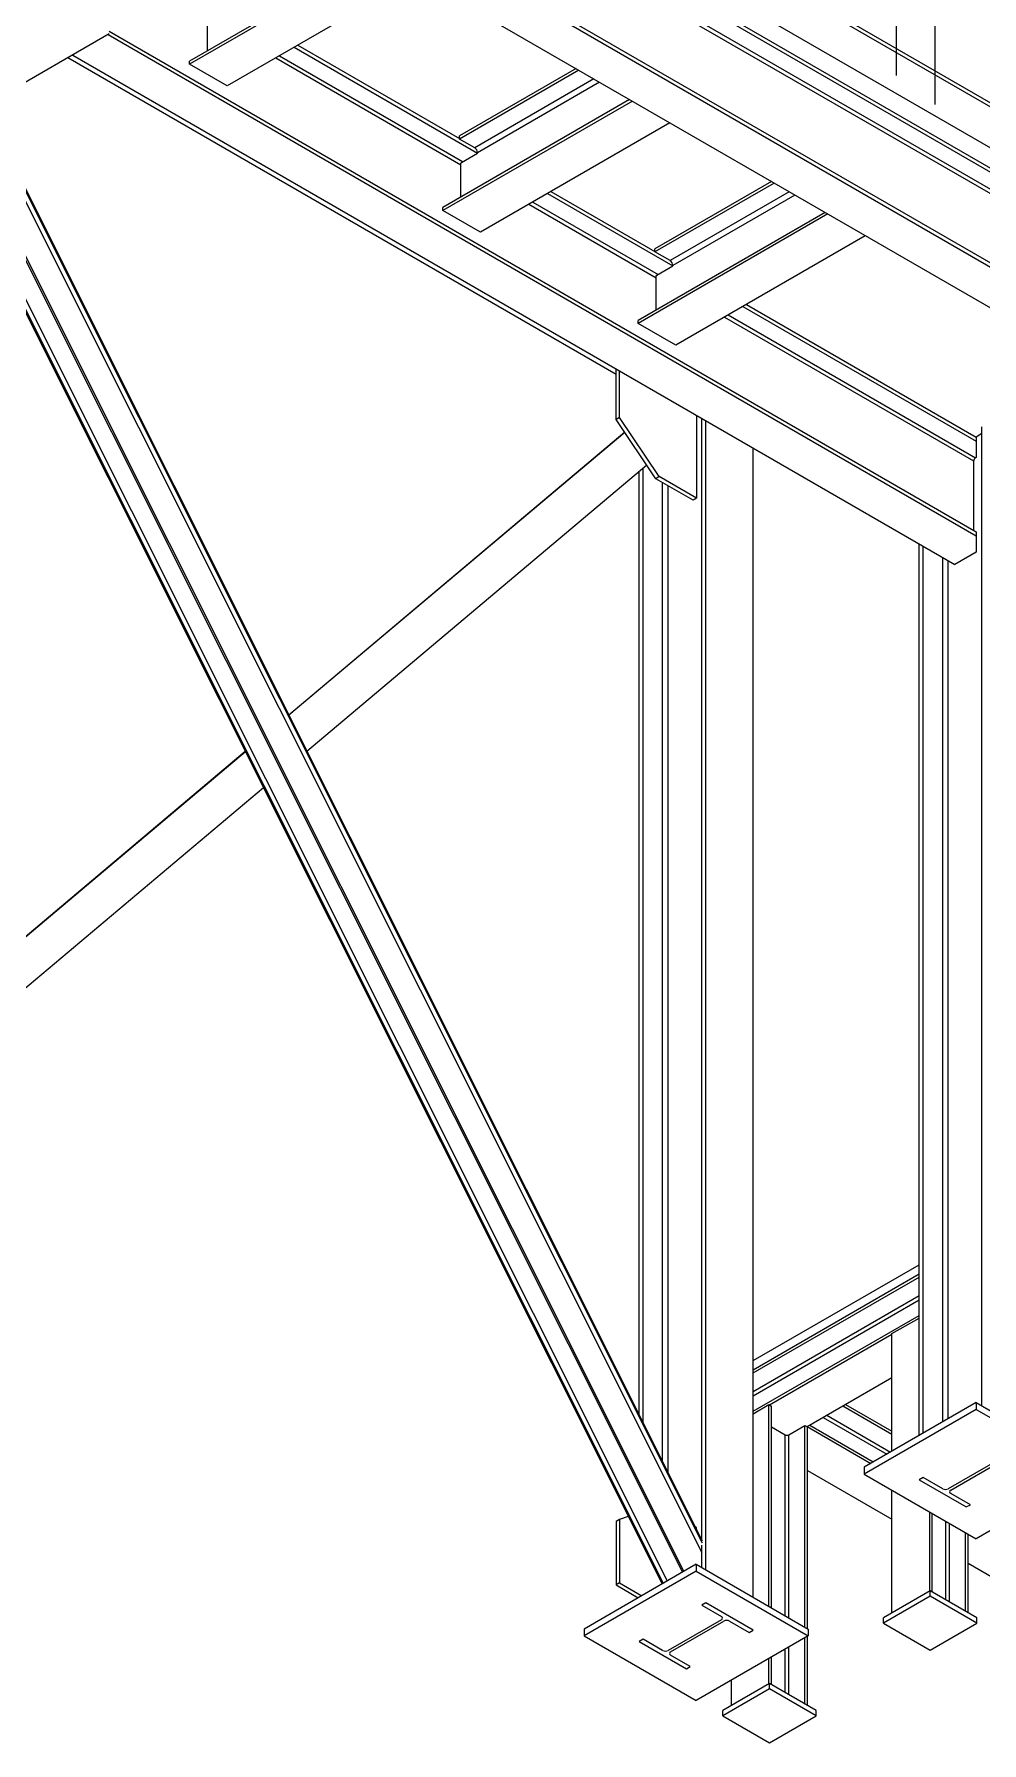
# Model space of a CAD drawing. Header units: inches. Extents: x -1490 to 2215, y -1057 to 1547.
# Drawn here: x -1310.1 to -1166.5, y -968 to -709.3 of the extents above; entities that cross this region are included whole.
import ezdxf

# ---------------------------------------------------------------- set-up
doc = ezdxf.new("R2010")
doc.units = ezdxf.units.IN
doc.header["$MEASUREMENT"] = 0

msp = doc.modelspace()

# ---------------------------------------------------------------- linework, layer by layer
at = {"color": 7, "linetype": 'Continuous', "lineweight": 25}
for p, q in [((-1295.01, -675.78), (-1136.36, -767.37)), ((-1241.5, -676.23), (-1109.99, -752.15)), ((-1241.33, -675.71), (-1109.99, -751.53)), ((-1246.87, -679.32), (-1115.35, -755.24)), ((-1271.61, -683.1), (-1130.99, -764.27)), ((-1271.08, -682.79), (-1130.99, -763.66)), ((-1252.87, -682.79), (-1130.99, -753.14)), ((-1252.3, -682.46), (-1133.23, -751.2)), ((-1250.06, -681.17), (-1130.99, -749.9)), ((-1249.53, -680.86), (-1130.99, -749.29)), ((-1258.22, -697.02), (-1286.53, -713.36)), ((-1257.81, -697.26), (-1286.53, -713.83)), ((-1252.13, -700.54), (-1280.84, -717.12)), ((-1298.7, -708.82), (-1167.35, -784.65)), ((-1283.8, -711.79), (-1283.8, -706.67)), ((-1332.47, -709.34), (-1214.93, -943.97)), ((-1332.15, -709.53), (-1214.75, -943.87)), ((-1331.05, -710.16), (-1214.14, -943.52)), ((-1298.7, -709.24), (-1315.67, -719.04)), ((-1298.86, -709.34), (-1167.35, -785.26)), ((-1270.67, -711.25), (-1242.9, -727.28)), ((-1270.14, -710.94), (-1245.62, -725.09)), ((-1326.89, -712.56), (-1211.85, -942.2)), ((-1326.48, -712.8), (-1211.62, -942.07)), ((-1221.89, -760.81), (-1304.95, -712.85)), ((-1304.23, -712.44), (-1170.57, -789.6)), ((-1286.53, -713.83), (-1286.53, -713.36)), ((-1280.84, -717.12), (-1286.53, -713.83)), ((-1273.47, -712.87), (-1245.42, -729.06)), ((-1272.91, -712.54), (-1245.14, -728.57)), ((-1320.63, -716.18), (-1208.9, -939.2)), ((-1227.96, -714.49), (-1245.62, -724.68)), ((-1227.56, -714.72), (-1245.62, -725.15)), ((-1225.26, -716.05), (-1243.32, -726.48)), ((-1224.41, -716.54), (-1242.9, -727.22)), ((-1319.53, -716.81), (-1208.85, -937.74)), ((-1319.3, -716.94), (-1208.85, -937.42)), ((-1219.84, -719.18), (-1248.15, -735.52)), ((-1219.43, -719.41), (-1248.15, -735.99)), ((-1213.75, -722.7), (-1242.46, -739.27)), ((-1245.62, -725.15), (-1245.62, -724.68)), ((-1243.32, -726.48), (-1245.62, -725.15)), ((-1245.42, -728.82), (-1245.34, -728.69)), ((-1245.42, -733.94), (-1245.42, -728.82)), ((-1245.34, -728.69), (-1242.9, -727.28)), ((-1242.9, -727.28), (-1242.9, -727.22)), ((-1198.36, -731.58), (-1216.02, -741.77)), ((-1197.95, -731.82), (-1216.02, -742.24)), ((-1234.53, -734.7), (-1215.53, -745.66)), ((-1232.29, -733.4), (-1213.29, -744.37)), ((-1231.76, -733.1), (-1216.02, -742.18)), ((-1195.65, -733.14), (-1213.71, -743.57)), ((-1194.8, -733.63), (-1213.29, -744.31)), ((-1248.15, -735.99), (-1248.15, -735.52)), ((-1242.46, -739.27), (-1248.15, -735.99)), ((-1235.1, -735.02), (-1215.81, -746.15)), ((-1190.24, -736.27), (-1218.54, -752.61)), ((-1189.83, -736.5), (-1218.54, -753.08)), ((-1184.14, -739.79), (-1212.85, -756.36)), ((-1216.02, -742.24), (-1216.02, -741.77)), ((-1213.71, -743.57), (-1216.02, -742.24)), ((-1215.74, -745.78), (-1213.29, -744.37)), ((-1213.29, -744.37), (-1213.29, -744.31)), ((-1215.81, -745.91), (-1215.74, -745.78)), ((-1215.81, -751.04), (-1215.81, -745.91)), ((-1202.15, -750.19), (-1167.35, -770.28)), ((-1218.54, -753.08), (-1218.54, -752.61)), ((-1205.49, -752.11), (-1167.72, -773.91)), ((-1204.92, -751.79), (-1167.44, -773.42)), ((-1202.68, -750.49), (-1167.35, -770.89)), ((-1212.85, -756.36), (-1218.54, -753.08)), ((-1221.89, -767.61), (-1221.89, -759.97)), ((-1221.36, -767.3), (-1221.36, -760.28)), ((-1221.36, -767.3), (-1221.89, -767.61)), ((-1215.88, -776.59), (-1221.89, -767.61)), ((-1215.35, -776.28), (-1221.36, -767.3)), ((-1209.69, -767.01), (-1209.69, -779.55)), ((-1208.9, -937.32), (-1208.9, -767.47)), ((-1208.3, -941.85), (-1208.3, -767.82)), ((-1220.59, -769.54), (-1271.49, -812.38)), ((-1220.59, -769.55), (-1271.49, -812.38)), ((-1220.57, -769.58), (-1271.47, -812.42)), ((-1166.48, -769.77), (-1167.35, -770.28)), ((-1167.35, -770.28), (-1167.35, -770.89)), ((-1167.35, -770.89), (-1167.35, -773.37)), ((-1166.48, -917.01), (-1166.48, -768.74)), ((-1201.14, -945.99), (-1201.14, -771.95)), ((-1167.35, -773.37), (-1167.44, -773.42)), ((-1217.25, -774.54), (-1268.74, -817.88)), ((-1218.42, -918.32), (-1218.42, -775.53)), ((-1217.81, -919.53), (-1217.81, -775.02)), ((-1167.72, -773.91), (-1167.72, -784.43)), ((-1215.35, -776.28), (-1215.88, -776.59)), ((-1210.22, -779.85), (-1215.88, -776.59)), ((-1209.69, -779.55), (-1215.35, -776.28)), ((-1214.84, -925.47), (-1214.84, -777.19)), ((-1213.99, -927.17), (-1213.99, -777.68)), ((-1209.69, -779.55), (-1210.22, -779.85)), ((-1175.99, -921.5), (-1175.99, -786.47)), ((-1167.35, -784.65), (-1167.35, -785.26)), ((-1167.35, -785.26), (-1167.35, -787.74)), ((-1175.39, -921.15), (-1175.39, -786.82)), ((-1172.41, -919.43), (-1172.41, -788.54)), ((-1171.56, -918.94), (-1171.56, -789.03)), ((-1167.35, -787.74), (-1170.57, -789.6)), ((-1278.08, -817.92), (-1332.66, -863.85)), ((-1278.07, -817.92), (-1332.66, -863.86)), ((-1278.06, -817.96), (-1332.66, -863.9)), ((-1275.32, -823.41), (-1330.56, -869.9)), ((-1201.14, -910.15), (-1175.99, -895.63)), ((-1201.14, -911.55), (-1175.99, -897.03)), ((-1201.14, -912.01), (-1175.99, -897.49)), ((-1201.14, -914.83), (-1175.99, -900.31)), ((-1201.14, -915.48), (-1175.99, -900.97)), ((-1201.14, -917.83), (-1175.99, -903.31)), ((-1180.09, -906.06), (-1175.99, -903.7)), ((-1198.66, -916.86), (-1180.09, -906.14)), ((-1180.09, -923.86), (-1180.09, -906.06)), ((-1192.96, -920.15), (-1180.09, -912.73)), ((-1201.14, -918.21), (-1198.73, -916.82)), ((-1198.73, -947.38), (-1198.73, -916.82)), ((-1198.73, -916.82), (-1198.33, -917.05)), ((-1198.33, -947.61), (-1198.33, -917.05)), ((-1189.96, -918.43), (-1180.32, -923.99)), ((-1187.52, -917.02), (-1180.09, -921.3)), ((-1187.12, -916.79), (-1180.09, -920.85)), ((-1167.35, -916.51), (-1184.32, -926.31)), ((-1167.35, -917.53), (-1184.32, -927.33)), ((-1167.35, -916.51), (-1167.35, -917.53)), ((-1167.35, -916.51), (-1150.38, -926.31)), ((-1167.35, -917.53), (-1150.38, -927.33)), ((-1198.33, -920.2), (-1196.3, -921.37)), ((-1195.73, -921.37), (-1193.29, -919.96)), ((-1193.29, -950.52), (-1193.29, -919.96)), ((-1193.29, -919.96), (-1192.89, -920.19)), ((-1192.96, -920.15), (-1183.31, -925.72)), ((-1192.89, -950.75), (-1192.89, -920.19)), ((-1192.56, -919.93), (-1182.92, -925.49)), ((-1190.53, -918.75), (-1180.88, -924.32)), ((-1196.3, -948.78), (-1196.3, -921.37)), ((-1195.73, -949.11), (-1195.73, -921.37)), ((-1184.32, -926.31), (-1184.32, -927.33)), ((-1163.5, -924.9), (-1171.56, -929.55)), ((-1171.2, -929.76), (-1163.14, -925.1)), ((-1192.89, -926.78), (-1180.09, -934.17)), ((-1184.32, -927.33), (-1167.35, -937.12)), ((-1175.39, -927.83), (-1175.99, -928.18)), ((-1175.99, -928.18), (-1168.83, -932.31)), ((-1172.41, -929.55), (-1175.39, -927.83)), ((-1150.38, -927.33), (-1167.35, -937.12)), ((-1180.09, -948.33), (-1180.09, -929.77)), ((-1168.22, -931.97), (-1171.2, -930.25)), ((-1220.04, -933.76), (-1221.36, -934.21)), ((-1174.38, -945.03), (-1174.38, -933.06)), ((-1173.99, -945.19), (-1173.99, -933.29)), ((-1168.83, -932.31), (-1168.22, -931.97)), ((-1221.36, -934.21), (-1221.89, -934.52)), ((-1221.89, -934.52), (-1221.89, -944.11)), ((-1221.36, -934.21), (-1221.36, -943.81)), ((-1209.69, -935.43), (-1209.91, -935.31)), ((-1209.69, -935.74), (-1209.69, -935.43)), ((-1171.95, -946.36), (-1171.95, -934.47)), ((-1171.39, -946.69), (-1171.39, -934.79)), ((-1168.94, -948.1), (-1168.94, -936.2)), ((-1168.55, -948.33), (-1168.55, -936.43)), ((-1208.9, -941.5), (-1208.9, -938.12)), ((-1209.78, -941), (-1226.75, -950.8)), ((-1209.78, -941), (-1209.78, -942.02)), ((-1209.78, -941), (-1192.81, -950.8)), ((-1168.55, -940.83), (-1154.94, -948.69)), ((-1209.78, -942.02), (-1226.75, -951.82)), ((-1221.36, -943.81), (-1221.89, -944.11)), ((-1221.89, -944.11), (-1218.53, -946.05)), ((-1221.36, -943.81), (-1218, -945.75)), ((-1209.78, -942.02), (-1192.81, -951.82)), ((-1208.3, -946.83), (-1208.9, -947.18)), ((-1201.14, -950.97), (-1208.3, -946.83)), ((-1174.32, -945), (-1181.39, -949.08)), ((-1174.32, -945.81), (-1181.39, -949.9)), ((-1174.32, -945.81), (-1174.32, -945)), ((-1167.25, -949.08), (-1174.32, -945)), ((-1167.25, -949.9), (-1174.32, -945.81)), ((-1205.93, -949.39), (-1213.99, -954.04)), ((-1213.63, -954.25), (-1205.57, -949.6)), ((-1208.9, -947.18), (-1205.93, -948.9)), ((-1204.72, -949.6), (-1201.74, -951.31)), ((-1181.39, -949.9), (-1181.39, -949.08)), ((-1167.25, -949.9), (-1167.25, -949.08)), ((-1226.75, -950.8), (-1226.75, -951.82)), ((-1226.75, -951.82), (-1209.78, -961.62)), ((-1192.81, -951.82), (-1209.78, -961.62)), ((-1201.74, -951.31), (-1201.14, -950.97)), ((-1193.29, -962.15), (-1193.29, -952.1)), ((-1192.89, -962.38), (-1192.89, -951.87)), ((-1192.81, -950.8), (-1192.81, -951.82)), ((-1181.39, -949.9), (-1174.32, -953.98)), ((-1174.32, -953.98), (-1167.25, -949.9)), ((-1217.81, -952.32), (-1218.42, -952.67)), ((-1218.42, -952.67), (-1211.25, -956.81)), ((-1214.84, -954.04), (-1217.81, -952.32)), ((-1210.65, -956.46), (-1213.63, -954.74)), ((-1196.3, -960.42), (-1196.3, -953.83)), ((-1195.73, -960.74), (-1195.73, -953.51)), ((-1211.25, -956.81), (-1210.65, -956.46)), ((-1198.73, -959.09), (-1198.73, -955.24)), ((-1198.33, -959.24), (-1198.33, -955.01)), ((-1198.66, -959.05), (-1205.74, -963.13)), ((-1198.66, -959.87), (-1205.74, -963.95)), ((-1204.43, -962.38), (-1204.43, -958.53)), ((-1198.66, -959.87), (-1198.66, -959.05)), ((-1191.59, -963.13), (-1198.66, -959.05)), ((-1191.59, -963.95), (-1198.66, -959.87)), ((-1205.74, -963.95), (-1205.74, -963.13)), ((-1205.74, -963.95), (-1198.66, -968.03)), ((-1198.66, -968.03), (-1191.59, -963.95)), ((-1191.59, -963.95), (-1191.59, -963.13))]:
    msp.add_line(p, q, dxfattribs=at)
at = {"color": 7, "linetype": 'Continuous'}
for p, q in [((-1179.46, -681.21), (-1179.46, -715.51)), ((-1173.62, -685.62), (-1173.62, -719.92))]:
    msp.add_line(p, q, dxfattribs=at)
at = {"color": 7, "linetype": 'Continuous', "lineweight": 25}
for centre, radius, start, end in [((-1243.81, -727.25), 0.915, 2.3869, 57.6131), ((-1214.21, -744.35), 0.915, 2.3869, 57.6131), ((-1167.11, -773.94), 0.615, 122.6055, 177.3945), ((-1196.02, -920.83), 0.615, 242.6097, 297.3903), ((-1171.98, -928.74), 0.915, 242.391, 297.609), ((-1171.1, -930), 0.264, 111.6744, 248.3256), ((-1206.02, -949.14), 0.264, 291.6744, 68.3256), ((-1205.14, -950.41), 0.915, 62.391, 117.609), ((-1214.41, -953.23), 0.915, 242.391, 297.609), ((-1213.53, -954.49), 0.264, 111.6744, 248.3256)]:
    msp.add_arc(centre, radius, start, end, dxfattribs=at)

doc.saveas('drawing.dxf')
